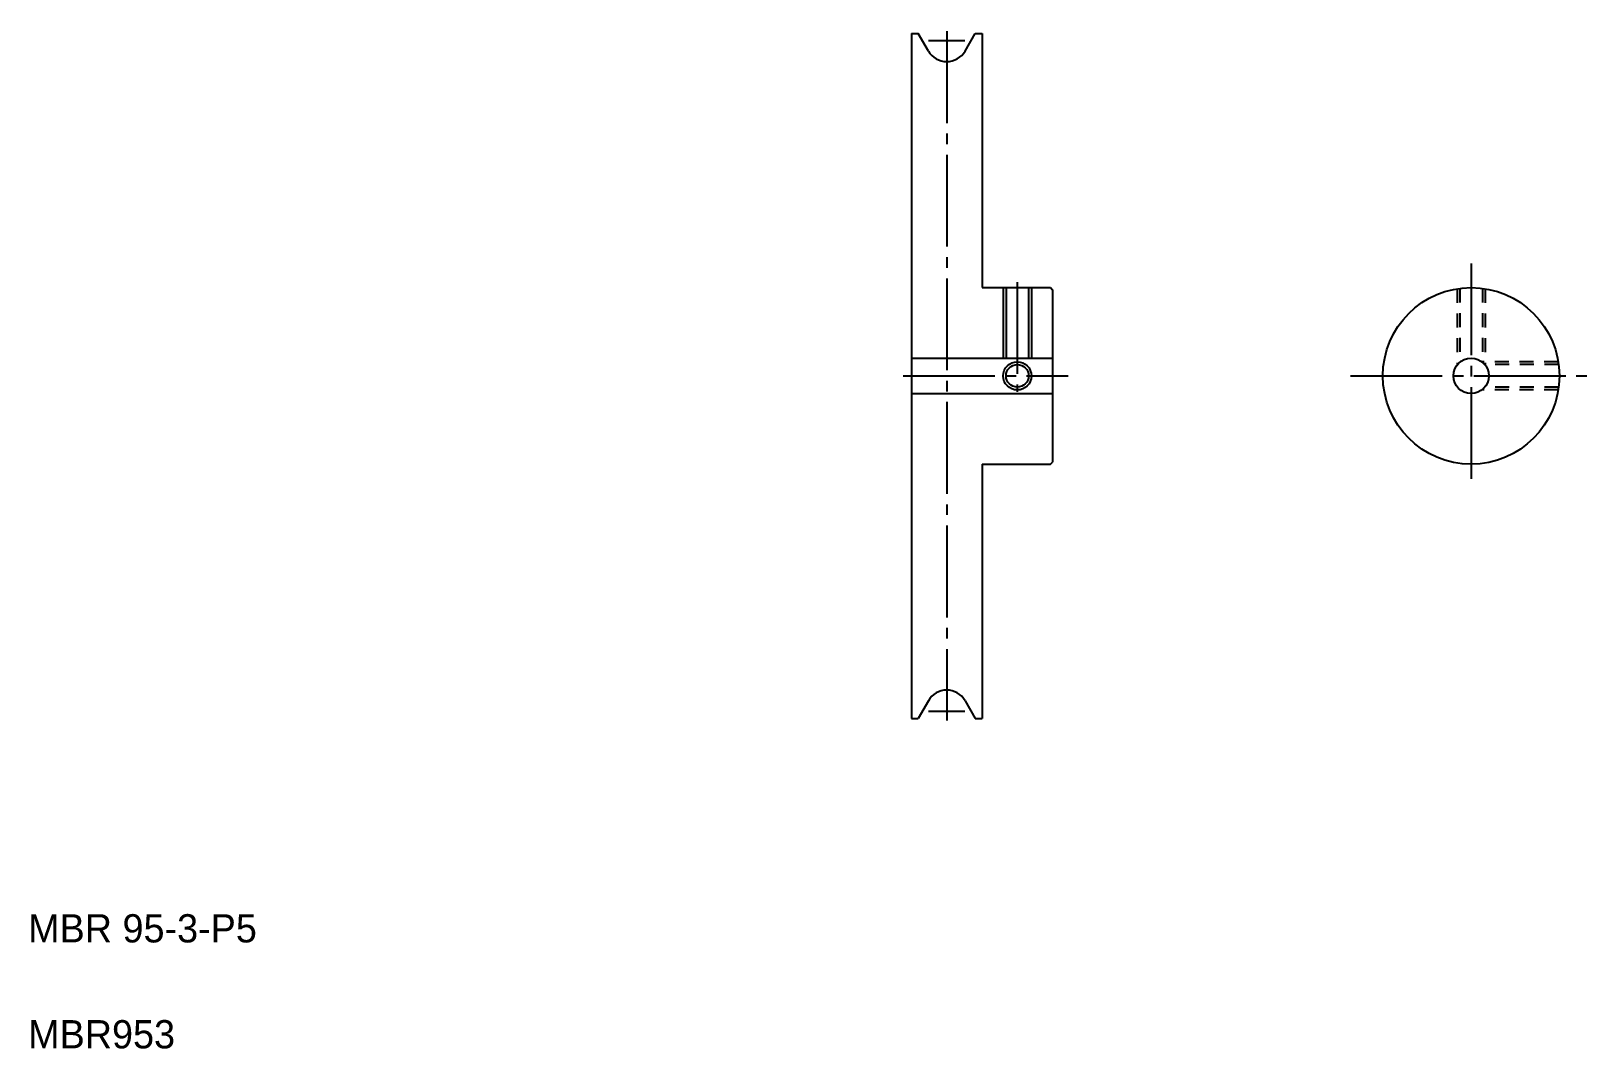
# Model space of a CAD drawing. Extents: x 10 to 231, y 10 to 154.
import ezdxf

# ---------------------------------------------------------------- set-up
doc = ezdxf.new("R2010")
doc.units = 0
doc.linetypes.add('CENTER', pattern=[17.5, 13, -1.5, 1.5, -1.5])
doc.linetypes.add('DASHED', pattern=[3.5, 2, -1.5])
doc.layers.get('0').update_dxf_attribs({"linetype": 'CONTINUOUS'})
doc.layers.add('CENTER', color=1, linetype='CENTER')

msp = doc.modelspace()

# ---------------------------------------------------------------- linework, layer by layer
at = {"color": 7, "linetype": 'CONTINUOUS'}
for p, q in [((135.12, 153.73), (135.12, 56.73)), ((135.12, 153.73), (136.08, 153.73)), ((137.53, 151.23), (136.08, 153.73)), ((142.72, 151.23), (144.17, 153.73)), ((144.17, 153.73), (145.12, 153.73)), ((145.12, 153.73), (145.12, 117.73)), ((145.12, 144.73), (145.12, 144.73)), ((145.12, 135.73), (145.13, 135.73)), ((145.12, 117.73), (154.82, 117.73)), ((148.52, 117.73), (148.52, 107.73)), ((151.72, 117.73), (151.72, 107.73)), ((154.82, 117.73), (155.12, 117.43)), ((155.12, 117.43), (155.12, 93.03)), ((135.12, 107.73), (155.12, 107.73)), ((135.12, 102.73), (155.12, 102.73)), ((154.82, 92.73), (155.12, 93.03)), ((145.12, 92.73), (154.82, 92.73)), ((145.12, 92.73), (145.12, 56.73)), ((137.53, 59.23), (136.08, 56.73)), ((142.72, 59.23), (144.17, 56.73)), ((135.12, 56.73), (136.08, 56.73)), ((144.17, 56.73), (145.12, 56.73))]:
    msp.add_line(p, q, dxfattribs=at)
at = {"color": 3, "linetype": 'CONTINUOUS'}
for p, q in [((148.12, 117.73), (148.12, 107.73)), ((152.12, 117.73), (152.12, 107.73))]:
    msp.add_line(p, q, dxfattribs=at)
at = {"color": 3, "linetype": 'DASHED'}
for p, q in [((212.4, 117.57), (212.4, 106.73)), ((212.8, 117.63), (212.8, 107.15)), ((216, 117.63), (216, 107.15)), ((216.4, 117.57), (216.4, 106.73)), ((226.74, 107.23), (215.9, 107.23)), ((226.79, 106.83), (216.32, 106.83)), ((226.74, 103.23), (215.9, 103.23)), ((226.79, 103.63), (216.32, 103.63))]:
    msp.add_line(p, q, dxfattribs=at)
at = {"color": 7, "linetype": 'CONTINUOUS'}
for centre, radius in [((214.4, 105.23), 12.5), ((150.12, 105.23), 1.6), ((214.4, 105.23), 2.5)]:
    msp.add_circle(centre, radius, dxfattribs=at)
at = {"color": 3, "linetype": 'CONTINUOUS'}
msp.add_circle((150.12, 105.23), 2, dxfattribs=at)
at = {"color": 7, "linetype": 'CONTINUOUS'}
for centre, start, end in [((140.12, 152.73), 210, 330), ((140.12, 57.73), 30, 150)]:
    msp.add_arc(centre, 3, start, end, dxfattribs=at)
at = {"layer": 'CENTER', "color": 1, "linetype": 'CENTER'}
for p, q in [((137.56, 152.73), (142.69, 152.73)), ((140.12, 154.03), (140.12, 56.43)), ((214.4, 121.14), (214.4, 89.32)), ((150.12, 118.51), (150.12, 102.96)), ((133.94, 105.23), (157.3, 105.23)), ((197.3, 105.23), (231.49, 105.23)), ((137.56, 57.73), (142.69, 57.73))]:
    msp.add_line(p, q, dxfattribs=at)

# ---------------------------------------------------------------- texts
at = {"color": 7, "linetype": 'CONTINUOUS'}
for s, p in [('MBR 95-3-P5', (10, 25)), ('MBR953', (10, 10))]:
    msp.add_text(s, height=4, dxfattribs=at).set_placement(p)

doc.saveas('drawing.dxf')
